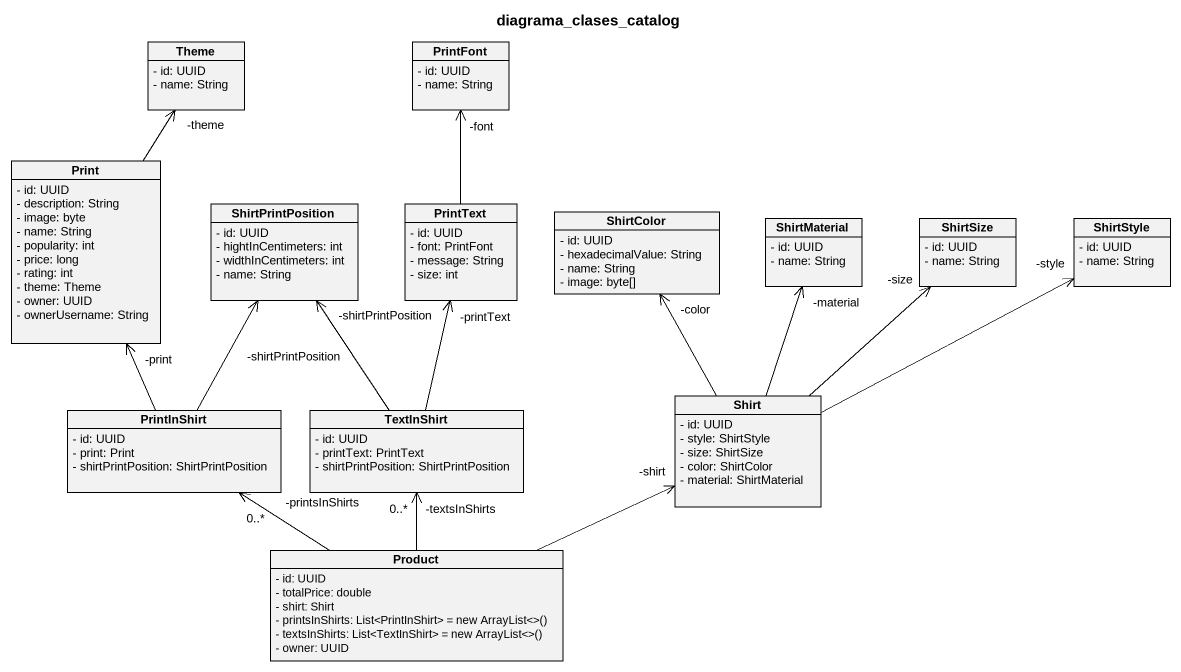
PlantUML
@startuml
title diagrama_clases_catalog
hide circle
hide empty members
skinparam classAttributeIconSize 0
class Theme {
  - id: UUID
  - name: String
}
class PrintFont {
  - id: UUID
  - name: String
}
class Print {
  - id: UUID
  - description: String
  - image: byte
  - name: String
  - popularity: int
  - price: long
  - rating: int
  - theme: Theme
  - owner: UUID
  - ownerUsername: String
}
class ShirtPrintPosition {
  - id: UUID
  - hightInCentimeters: int
  - widthInCentimeters: int
  - name: String
}
class PrintText {
  - id: UUID
  - font: PrintFont
  - message: String
  - size: int
}
class ShirtColor {
  - id: UUID
  - hexadecimalValue: String
  - name: String
  - image: byte[]
}
class ShirtMaterial {
  - id: UUID
  - name: String
}
class ShirtSize {
  - id: UUID
  - name: String
}
class ShirtStyle {
  - id: UUID
  - name: String
}
class PrintInShirt {
  - id: UUID
  - print: Print
  - shirtPrintPosition: ShirtPrintPosition
}
class TextInShirt {
  - id: UUID
  - printText: PrintText
  - shirtPrintPosition: ShirtPrintPosition
}
class Shirt {
  - id: UUID
  - style: ShirtStyle
  - size: ShirtSize
  - color: ShirtColor
  - material: ShirtMaterial
}
class Product {
  - id: UUID
  - totalPrice: double
  - shirt: Shirt
  {field} - printsInShirts: List<PrintInShirt> = new ArrayList<>()
  {field} - textsInShirts: List<TextInShirt> = new ArrayList<>()
  - owner: UUID
}
Print -up-> "-theme" Theme
PrintText -up-> "-font" PrintFont
PrintInShirt -up-> "-print" Print
PrintInShirt -up-> "-shirtPrintPosition" ShirtPrintPosition
TextInShirt -up-> "-shirtPrintPosition" ShirtPrintPosition
TextInShirt -up-> "-printText" PrintText
Shirt -up-> "-color" ShirtColor
Shirt -up-> "-material" ShirtMaterial
Shirt -up-> "-size" ShirtSize
Shirt -right-> "-style" ShirtStyle
Product -up-> "-printsInShirts\n0..*" PrintInShirt
Product -up-> "-textsInShirts\n0..*" TextInShirt
Product -right-> "-shirt" Shirt
@enduml
